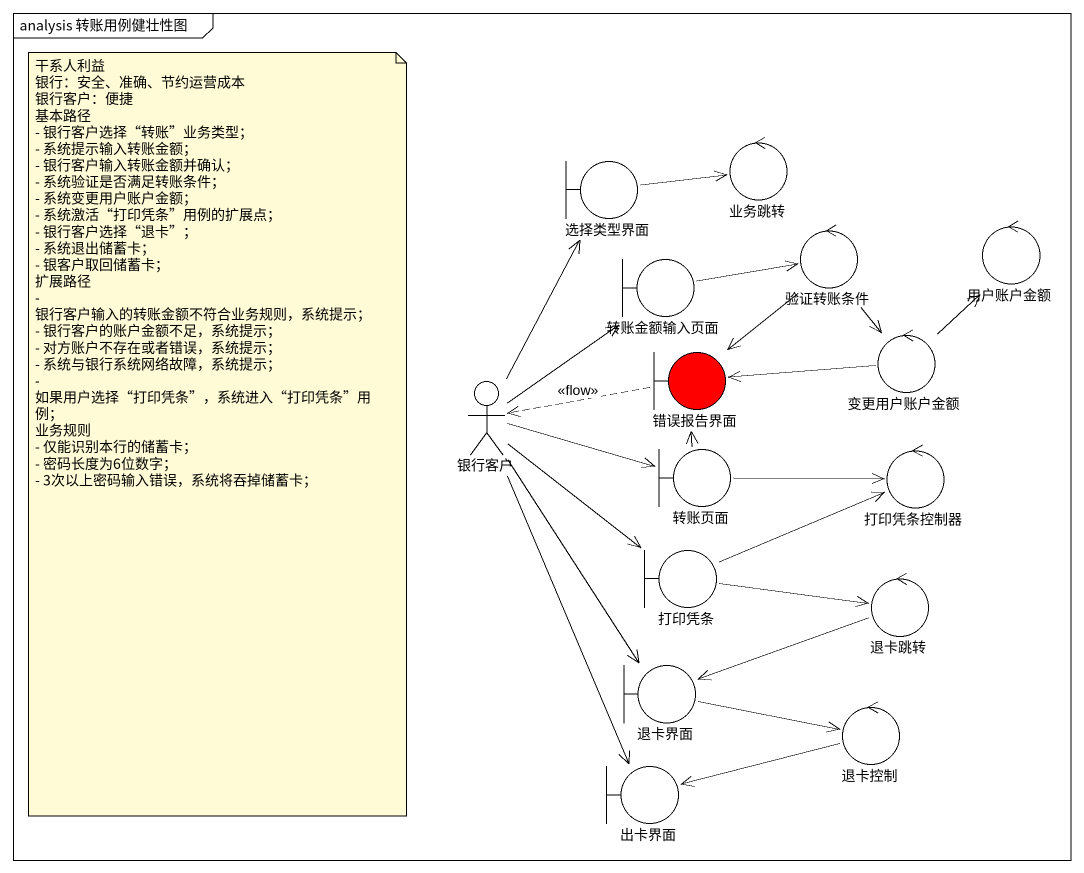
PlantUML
@startuml
mainframe analysis 转账用例健壮性图
boundary 选择类型界面
control 业务跳转
control 验证转账条件
control 用户账户金额
boundary 转账金额输入页面
boundary 错误报告界面 #FF0000
control 变更用户账户金额
actor 银行客户
boundary 转账页面
control 打印凭条控制器
boundary 打印凭条
control 退卡跳转
boundary 退卡界面
control 退卡控制
boundary 出卡界面
选择类型界面 -right-> 业务跳转
验证转账条件 --> 错误报告界面
验证转账条件 --> 变更用户账户金额
转账金额输入页面 -right-> 验证转账条件
错误报告界面 .left.> 银行客户 : <<flow>>
变更用户账户金额 -up-> 用户账户金额
变更用户账户金额 -left-> 错误报告界面
银行客户 -up-> 选择类型界面
银行客户 -up-> 转账金额输入页面
银行客户 -right-> 转账页面
银行客户 --> 打印凭条
银行客户 --> 退卡界面
银行客户 --> 出卡界面
转账页面 -up-> 错误报告界面
转账页面 -right-> 打印凭条控制器
打印凭条 -right-> 打印凭条控制器
打印凭条 -right-> 退卡跳转
退卡跳转 -left-> 退卡界面
退卡界面 -right-> 退卡控制
退卡控制 -left-> 出卡界面
note as N1
  干系人利益
  银行：安全、准确、节约运营成本
  银行客户：便捷
  基本路径
  - 银行客户选择“转账”业务类型；
  - 系统提示输入转账金额；
  - 银行客户输入转账金额并确认；
  - 系统验证是否满足转账条件；
  - 系统变更用户账户金额；
  - 系统激活“打印凭条”用例的扩展点；
  - 银行客户选择“退卡”；
  - 系统退出储蓄卡；
  - 银客户取回储蓄卡；
  扩展路径
  - 银行客户输入的转账金额不符合业务规则，系统提示；
  - 银行客户的账户金额不足，系统提示；
  - 对方账户不存在或者错误，系统提示；
  - 系统与银行系统网络故障，系统提示；
  - 如果用户选择“打印凭条”，系统进入“打印凭条”用例；
  业务规则
  - 仅能识别本行的储蓄卡；
  - 密码长度为6位数字；
  - 3次以上密码输入错误，系统将吞掉储蓄卡；
end note
@enduml
